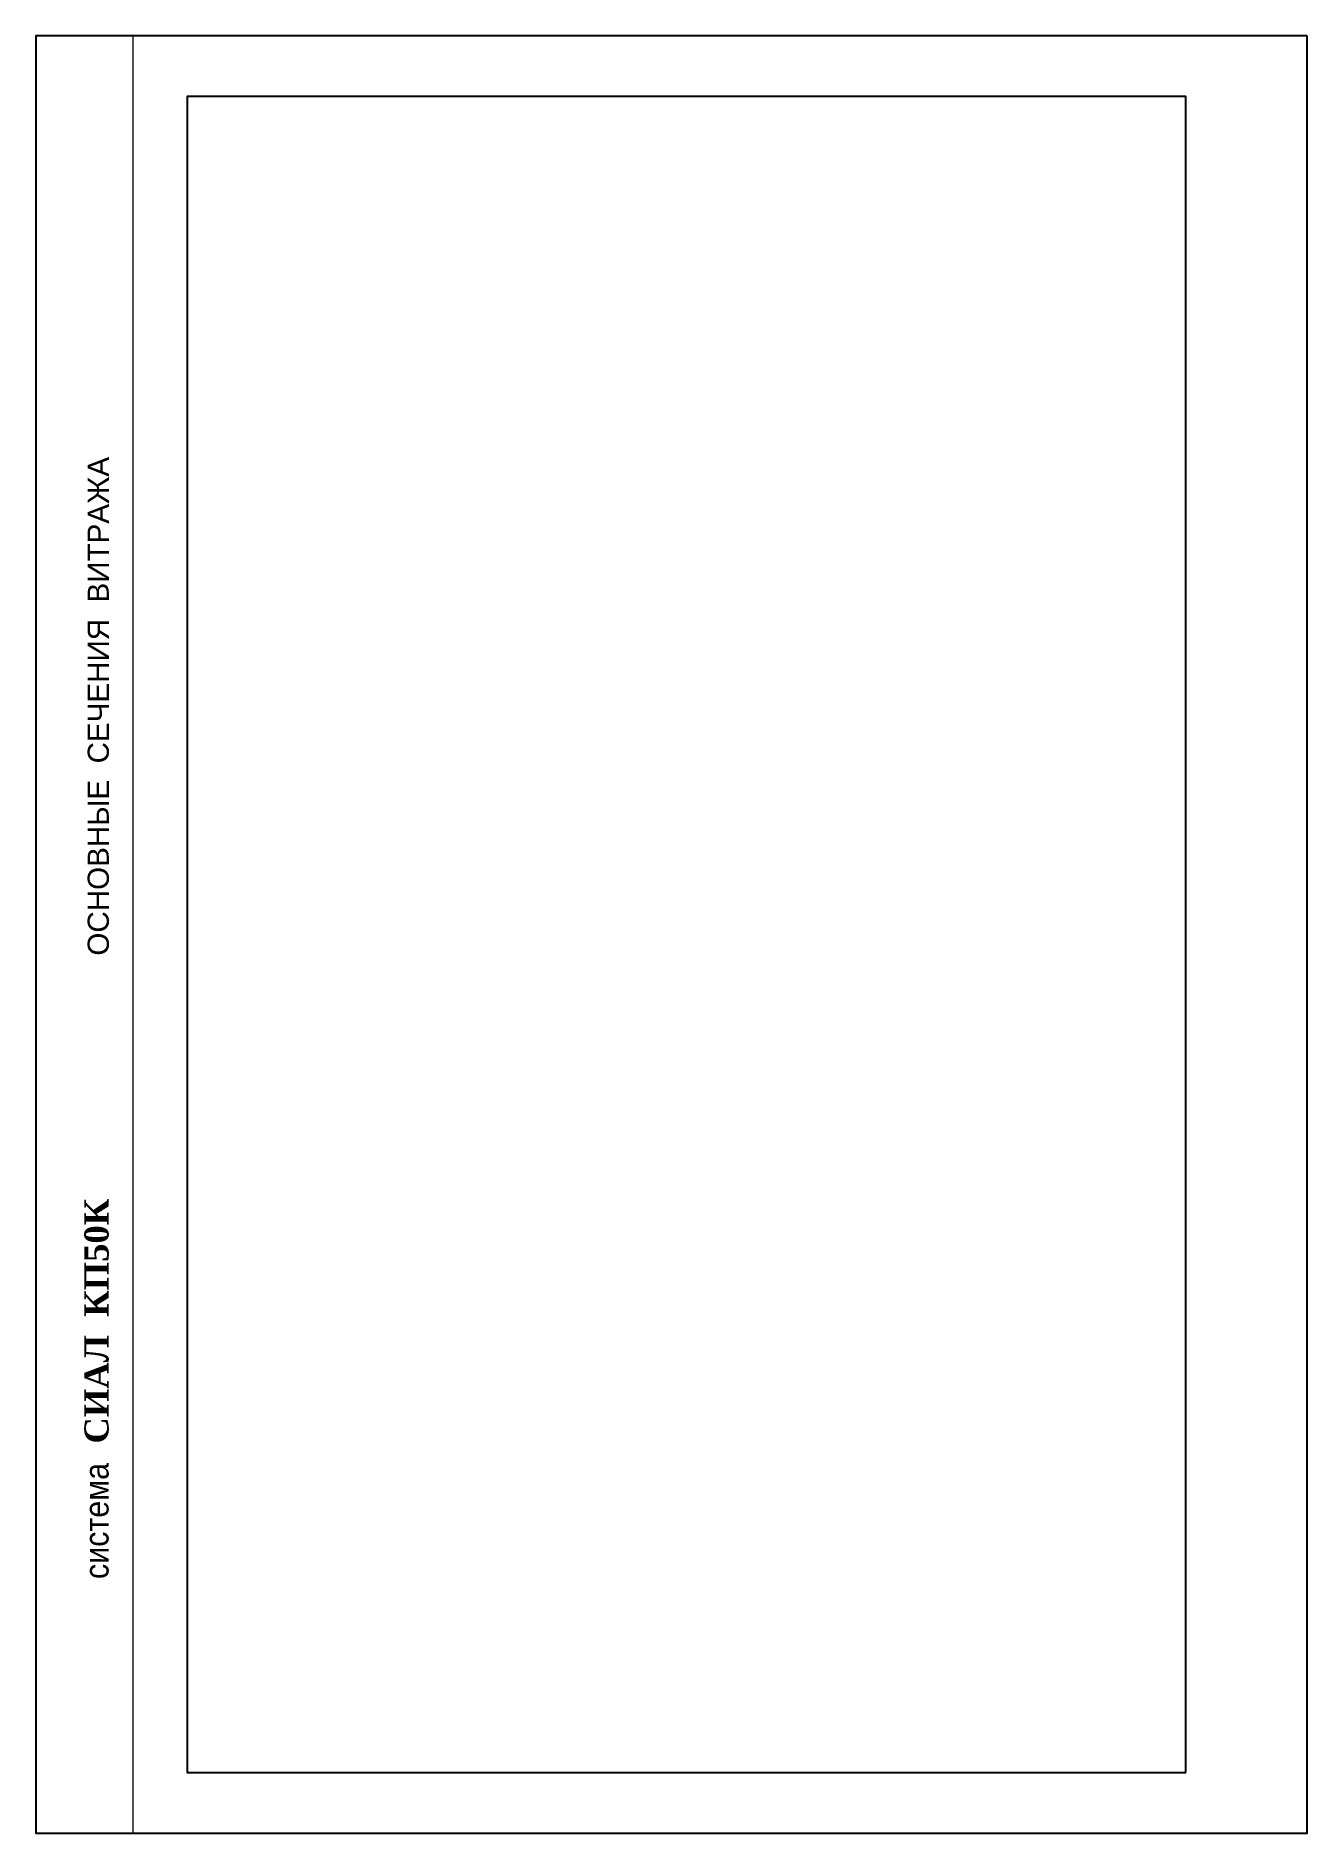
# Paper-space layout '42' of a CAD drawing. Extents: x 96.4 to 117.4, y 133.7 to 163.3.
# The model-space entities are those that its viewports show. They can reach past a viewport. Long polylines and large blocks are cut down to what shows.
import ezdxf
from ezdxf.enums import TextEntityAlignment as Align

# ---------------------------------------------------------------- set-up
doc = ezdxf.new("R2010")
doc.units = 0
doc.header["$LTSCALE"] = 5
doc.layers.add('Dimentions', color=5, linetype='CONTINUOUS', lineweight=15)
doc.layers.add('Текстовый', color=7, linetype='CONTINUOUS', lineweight=9)
doc.layers.add('Скрытые', color=14, linetype='CONTINUOUS', plot=False)
doc.styles.add('Фирм', font='arial.ttf', dxfattribs={"height": 3.5})
doc.styles.add('Фирм5', font='timesbd.ttf', dxfattribs={"height": 4})

msp = doc.modelspace()

# ---------------------------------------------------------------- linework, layer by layer
at = {"layer": 'Dimentions', "linetype": 'Continuous'}
msp.add_line((8626, 297), (8626, 0), dxfattribs=at)
at = {"layer": 'Скрытые', "linetype": 'Continuous'}
for points in [[(8400, 297), (8610, 297), (8610, 0), (8400, 0)], [(8820, 297), (8610, 297), (8610, 0), (8820, 0)], [(8800, 10), (8800, 287), (8635, 287), (8635, 10)]]:
    msp.add_lwpolyline(points, close=True, dxfattribs=at)

# ---------------------------------------------------------------- texts
at = {"layer": 'Текстовый', "style": 'Фирм'}
msp.add_text('ОСНОВНЫЕ  СЕЧЕНИЯ  ВИТРАЖА', height=3.5, rotation=90, dxfattribs=at).set_placement((8622.0431, 186.2205), align=Align.CENTER)
at = {"layer": 'Текстовый', "style": 'Фирм5'}
msp.add_text('СИАЛ  КП50К', height=4, rotation=90, dxfattribs=at).set_placement((8622, 64.3724))
at = {"layer": 'Текстовый', "style": 'Фирм', "width": 0.9}
msp.add_text(' система ', height=4, rotation=90, dxfattribs=at).set_placement((8622, 51.5762), align=Align.CENTER)

psp = doc.layouts.new('42')

# ---------------------------------------------------------------- viewports
at = {"layer": 'Скрытые', "color": 7, "view_target_point": (1050, -843.5909)}
psp.add_viewport(center=(106.875, 148.5), size=(21, 29.7), view_center_point=(7665, 992.0909), view_height=297, dxfattribs=at)

doc.saveas('drawing.dxf')
